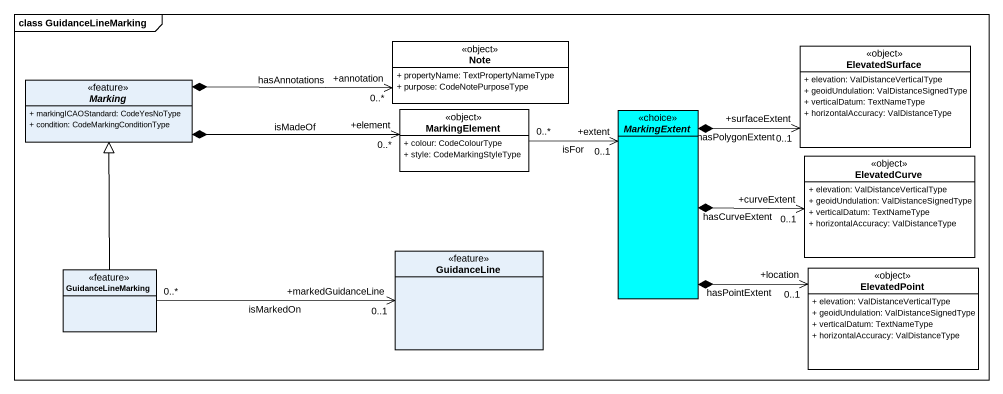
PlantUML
@startuml
mainframe class GuidanceLineMarking
hide circle
hide empty members
skinparam classAttributeIconSize 0
class "Note" as Note_ <<object>> #FFFFFF {
  + propertyName: TextPropertyNameType
  + purpose: CodeNotePurposeType
}
class ElevatedSurface <<object>> #FFFFFF {
  + elevation: ValDistanceVerticalType
  + geoidUndulation: ValDistanceSignedType
  + verticalDatum: TextNameType
  + horizontalAccuracy: ValDistanceType
}
abstract class Marking <<feature>> {
  + markingICAOStandard: CodeYesNoType
  + condition: CodeMarkingConditionType
}
class MarkingElement <<object>> #FFFFFF {
  + colour: CodeColourType
  + style: CodeMarkingStyleType
}
abstract class MarkingExtent <<choice>> #00FFFF
class ElevatedCurve <<object>> #FFFFFF {
  + elevation: ValDistanceVerticalType
  + geoidUndulation: ValDistanceSignedType
  + verticalDatum: TextNameType
  + horizontalAccuracy: ValDistanceType
}
class GuidanceLine <<feature>>
class GuidanceLineMarking <<feature>>
class ElevatedPoint <<object>> #FFFFFF {
  + elevation: ValDistanceVerticalType
  + geoidUndulation: ValDistanceSignedType
  + verticalDatum: TextNameType
  + horizontalAccuracy: ValDistanceType
}
Marking *-right-> "+annotation\n0..*" Note_ : hasAnnotations
Marking *-right-> "+element\n0..*" MarkingElement : isMadeOf
MarkingElement "0..*" -right-> "+extent\n0..1" MarkingExtent : isFor
MarkingExtent *-right-> "+surfaceExtent\n0..1" ElevatedSurface : hasPolygonExtent
MarkingExtent *-right-> "+curveExtent\n0..1" ElevatedCurve : hasCurveExtent
MarkingExtent *-right-> "+location\n0..1" ElevatedPoint : hasPointExtent
GuidanceLineMarking -up-|> Marking
GuidanceLineMarking "0..*" -right-> "+markedGuidanceLine\n0..1" GuidanceLine : isMarkedOn
@enduml
